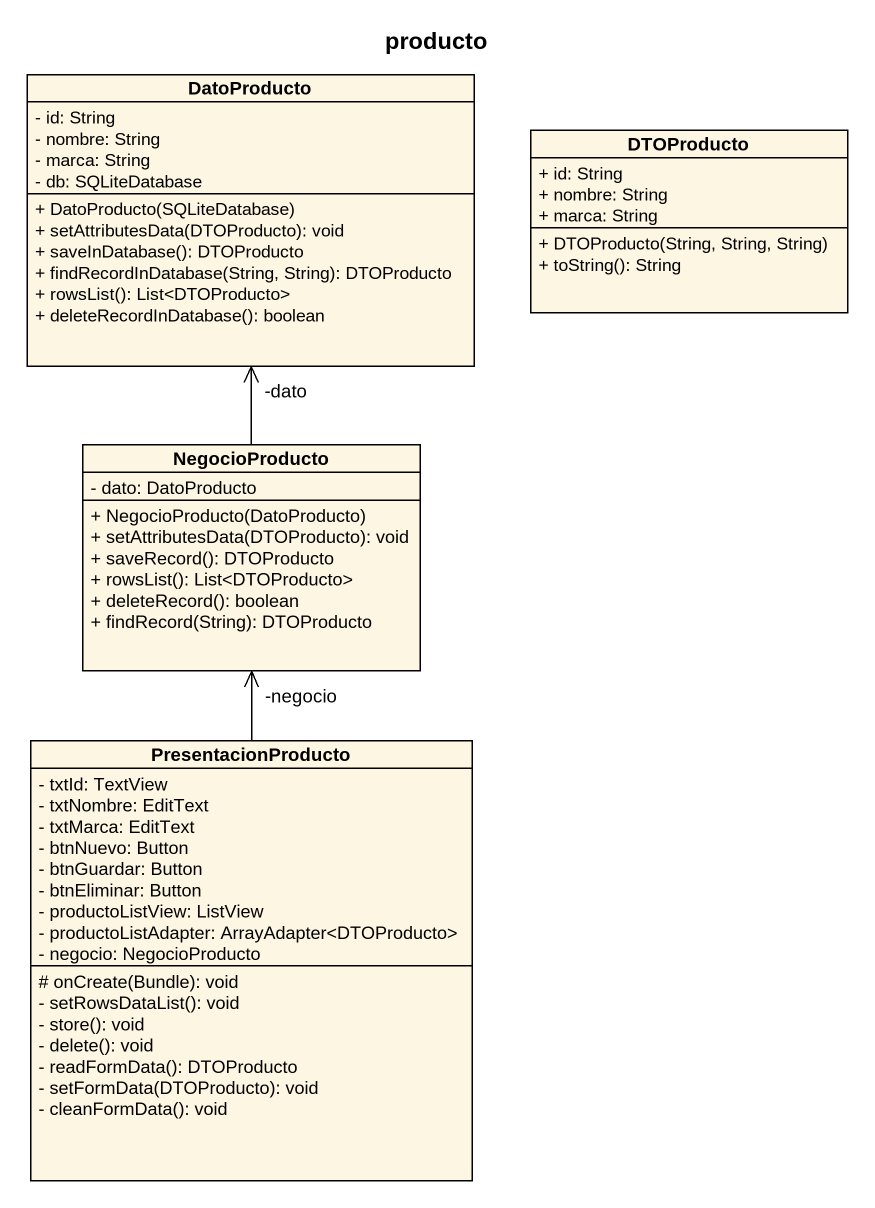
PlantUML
@startuml
title producto
hide circle
hide empty members
skinparam classAttributeIconSize 0
class DatoProducto {
  - id: String
  - nombre: String
  - marca: String
  - db: SQLiteDatabase
  + DatoProducto(SQLiteDatabase)
  + setAttributesData(DTOProducto): void
  + saveInDatabase(): DTOProducto
  + findRecordInDatabase(String, String): DTOProducto
  + rowsList(): List<DTOProducto>
  + deleteRecordInDatabase(): boolean
}
class DTOProducto {
  + id: String
  + nombre: String
  + marca: String
  + DTOProducto(String, String, String)
  + toString(): String
}
class NegocioProducto {
  - dato: DatoProducto
  + NegocioProducto(DatoProducto)
  + setAttributesData(DTOProducto): void
  + saveRecord(): DTOProducto
  + rowsList(): List<DTOProducto>
  + deleteRecord(): boolean
  + findRecord(String): DTOProducto
}
class PresentacionProducto {
  - txtId: TextView
  - txtNombre: EditText
  - txtMarca: EditText
  - btnNuevo: Button
  - btnGuardar: Button
  - btnEliminar: Button
  - productoListView: ListView
  - productoListAdapter: ArrayAdapter<DTOProducto>
  - negocio: NegocioProducto
  # onCreate(Bundle): void
  - setRowsDataList(): void
  - store(): void
  - delete(): void
  - readFormData(): DTOProducto
  - setFormData(DTOProducto): void
  - cleanFormData(): void
}
NegocioProducto -up-> "-dato" DatoProducto
PresentacionProducto -up-> "-negocio" NegocioProducto
@enduml
